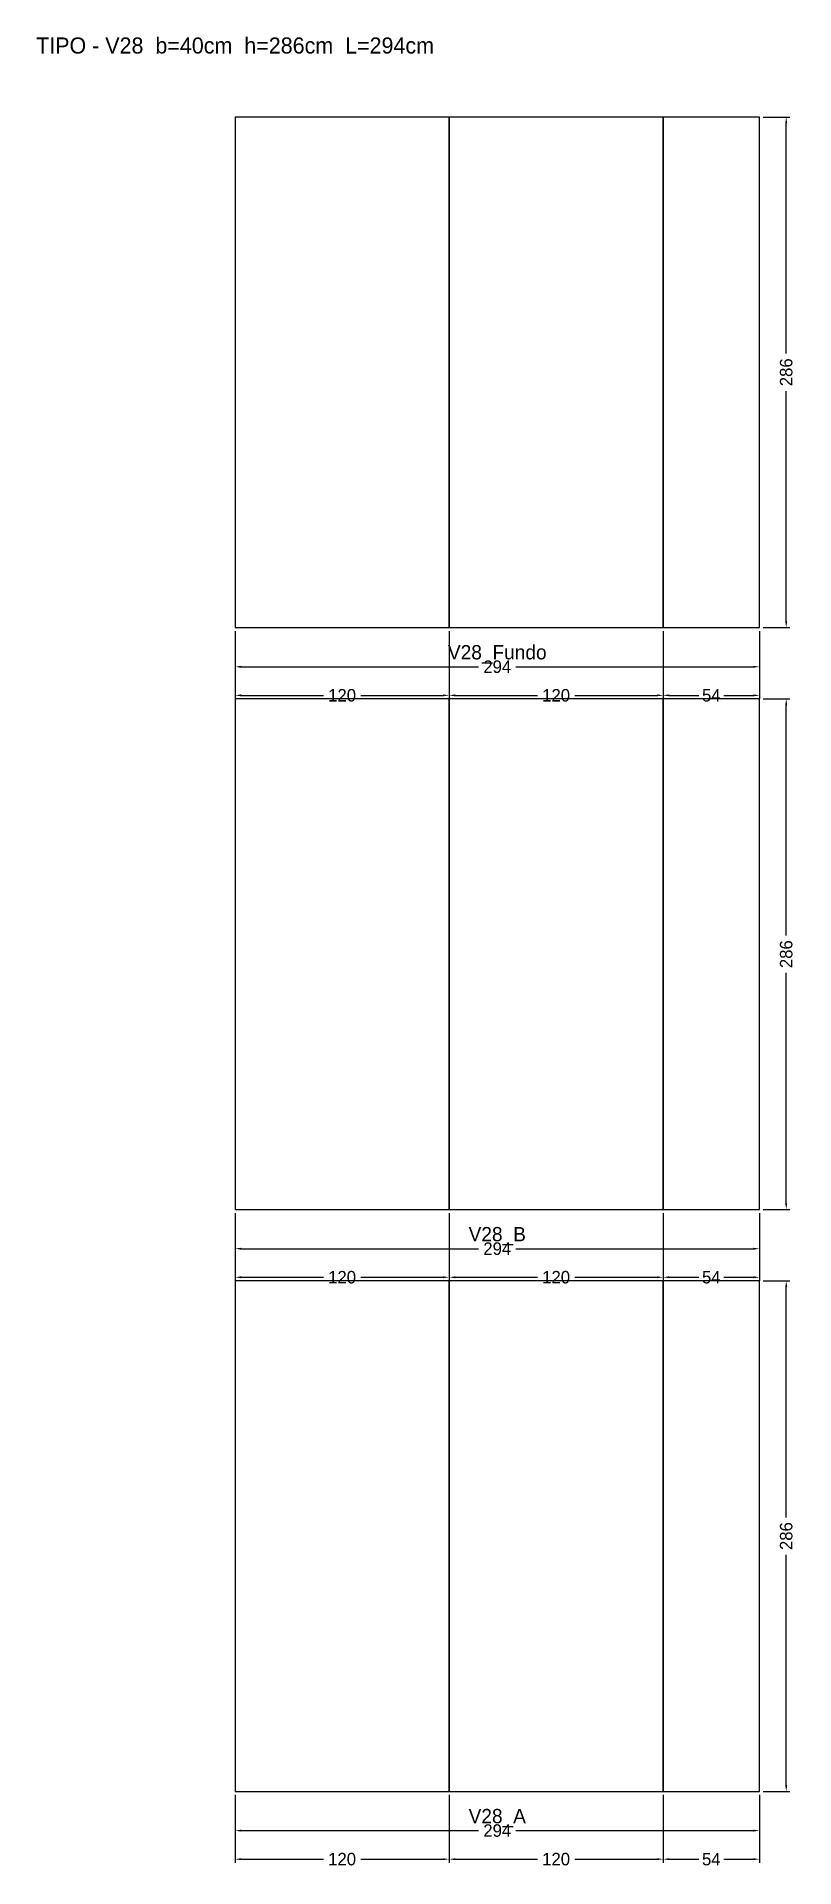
# Model space of a CAD drawing. Header units: metres. Extents: x -111 to 314, y -43 to 983.
import ezdxf

# ---------------------------------------------------------------- set-up
doc = ezdxf.new("R2010")
doc.units = ezdxf.units.M
for name, color, linetype in [('COTA', 3, 'Continuous'), ('NOMENCLATURA', 2, 'Continuous'), ('Paineis', 7, 'Continuous'), ('Texto Secao', 2, 'Continuous')]:
    doc.layers.add(name, color=color, linetype=linetype)
doc.dimstyles.new('COTA_VIG', dxfattribs={"dimtxt": 7, "dimasz": 3.5, "dimexe": 2, "dimexo": 2, "dimgap": 1.5, "dimtad": 1, "dimdec": 1, "dimcen": 2.5, "dimclrd": 3, "dimclre": 3, "dimclrt": 3, "dimazin": 3, "dimtfac": 1, "dimtmove": 0, "dimatfit": 3})

# ---------------------------------------------------------------- blocks, each defined once
blk = doc.blocks.new('_CLOSEDFILLED')
at = {"color": 0, "linetype": 'BYBLOCK'}
blk.add_solid([(-1, 0.16), (0, 0), (-1, -0.16)], dxfattribs=at)
blk = doc.blocks.new('*D1')
at = {"color": 3}
for p, q in [((0, -2), (0, -24)), ((294, -2), (294, -24)), ((3.5, -22), (136.5, -22)), ((157.5, -22), (290.5, -22))]:
    blk.add_line(p, q, dxfattribs=at)
at = {"layer": 'Defpoints'}
for p in [(0, 0), (294, 0), (0, -22)]:
    blk.add_point(p, dxfattribs=at)
at = {"layer": 'COTA', "color": 3, "xscale": 3.5, "yscale": 3.5, "rotation": 180}
blk.add_blockref('_CLOSEDFILLED', (0, -22), dxfattribs=at)
at = {"layer": 'COTA', "color": 3, "xscale": 3.5, "yscale": 3.5}
blk.add_blockref('_CLOSEDFILLED', (294, -22), dxfattribs=at)
at = {"layer": 'COTA', "color": 3, "insert": (147, -22), "char_height": 7, "attachment_point": 5}
blk.add_mtext('294', dxfattribs=at)
blk = doc.blocks.new('*D2')
at = {"color": 3}
for p, q in [((0, -2), (0, -40)), ((120, -2), (120, -40)), ((3.5, -38), (49.5, -38)), ((70.5, -38), (116.5, -38))]:
    blk.add_line(p, q, dxfattribs=at)
at = {"layer": 'Defpoints'}
for p in [(0, 0), (120, 0), (0, -38)]:
    blk.add_point(p, dxfattribs=at)
at = {"layer": 'COTA', "color": 3, "xscale": 3.5, "yscale": 3.5, "rotation": 180}
blk.add_blockref('_CLOSEDFILLED', (0, -38), dxfattribs=at)
at = {"layer": 'COTA', "color": 3, "xscale": 3.5, "yscale": 3.5}
blk.add_blockref('_CLOSEDFILLED', (120, -38), dxfattribs=at)
at = {"layer": 'COTA', "color": 3, "insert": (60, -38), "char_height": 7, "attachment_point": 5}
blk.add_mtext('120', dxfattribs=at)
blk = doc.blocks.new('*D3')
at = {"color": 3}
for p, q in [((120, -2), (120, -40)), ((240, -2), (240, -40)), ((123.5, -38), (169.5, -38)), ((190.5, -38), (236.5, -38))]:
    blk.add_line(p, q, dxfattribs=at)
at = {"layer": 'Defpoints'}
for p in [(120, 0), (240, 0), (120, -38)]:
    blk.add_point(p, dxfattribs=at)
at = {"layer": 'COTA', "color": 3, "xscale": 3.5, "yscale": 3.5, "rotation": 180}
blk.add_blockref('_CLOSEDFILLED', (120, -38), dxfattribs=at)
at = {"layer": 'COTA', "color": 3, "xscale": 3.5, "yscale": 3.5}
blk.add_blockref('_CLOSEDFILLED', (240, -38), dxfattribs=at)
at = {"layer": 'COTA', "color": 3, "insert": (180, -38), "char_height": 7, "attachment_point": 5}
blk.add_mtext('120', dxfattribs=at)
blk = doc.blocks.new('*D4')
at = {"color": 3}
for p, q in [((240, -2), (240, -40)), ((294, -2), (294, -40)), ((243.5, -38), (260, -38)), ((274, -38), (290.5, -38))]:
    blk.add_line(p, q, dxfattribs=at)
at = {"layer": 'Defpoints'}
for p in [(240, 0), (294, 0), (240, -38)]:
    blk.add_point(p, dxfattribs=at)
at = {"layer": 'COTA', "color": 3, "xscale": 3.5, "yscale": 3.5, "rotation": 180}
blk.add_blockref('_CLOSEDFILLED', (240, -38), dxfattribs=at)
at = {"layer": 'COTA', "color": 3, "xscale": 3.5, "yscale": 3.5}
blk.add_blockref('_CLOSEDFILLED', (294, -38), dxfattribs=at)
at = {"layer": 'COTA', "color": 3, "insert": (267, -38), "char_height": 7, "attachment_point": 5}
blk.add_mtext('54', dxfattribs=at)
blk = doc.blocks.new('*D5')
at = {"color": 3}
for p, q in [((296, 286), (311, 286)), ((309, 153.5), (309, 282.5)), ((309, 3.5), (309, 132.5)), ((296, 0), (311, 0))]:
    blk.add_line(p, q, dxfattribs=at)
at = {"layer": 'Defpoints'}
for p in [(294, 286), (294, 0), (309, 0)]:
    blk.add_point(p, dxfattribs=at)
at = {"layer": 'COTA', "color": 3, "xscale": 3.5, "yscale": 3.5}
for p, rotation in [((309, 286), 90), ((309, 0), 270)]:
    blk.add_blockref('_CLOSEDFILLED', p, dxfattribs=dict(at, rotation=rotation))
at = {"layer": 'COTA', "color": 3, "insert": (309, 143), "char_height": 7, "attachment_point": 5, "rotation": 90}
blk.add_mtext('286', dxfattribs=at)
blk = doc.blocks.new('*D6')
at = {"color": 3}
for p, q in [((0, 324), (0, 302)), ((294, 324), (294, 302)), ((3.5, 304), (136.5, 304)), ((157.5, 304), (290.5, 304))]:
    blk.add_line(p, q, dxfattribs=at)
at = {"layer": 'Defpoints'}
for p in [(0, 326), (294, 326), (0, 304)]:
    blk.add_point(p, dxfattribs=at)
at = {"layer": 'COTA', "color": 3, "xscale": 3.5, "yscale": 3.5, "rotation": 180}
blk.add_blockref('_CLOSEDFILLED', (0, 304), dxfattribs=at)
at = {"layer": 'COTA', "color": 3, "xscale": 3.5, "yscale": 3.5}
blk.add_blockref('_CLOSEDFILLED', (294, 304), dxfattribs=at)
at = {"layer": 'COTA', "color": 3, "insert": (147, 304), "char_height": 7, "attachment_point": 5}
blk.add_mtext('294', dxfattribs=at)
blk = doc.blocks.new('*D7')
at = {"color": 3}
for p, q in [((0, 324), (0, 286)), ((120, 324), (120, 286)), ((3.5, 288), (49.5, 288)), ((70.5, 288), (116.5, 288))]:
    blk.add_line(p, q, dxfattribs=at)
at = {"layer": 'Defpoints'}
for p in [(0, 326), (120, 326), (0, 288)]:
    blk.add_point(p, dxfattribs=at)
at = {"layer": 'COTA', "color": 3, "xscale": 3.5, "yscale": 3.5, "rotation": 180}
blk.add_blockref('_CLOSEDFILLED', (0, 288), dxfattribs=at)
at = {"layer": 'COTA', "color": 3, "xscale": 3.5, "yscale": 3.5}
blk.add_blockref('_CLOSEDFILLED', (120, 288), dxfattribs=at)
at = {"layer": 'COTA', "color": 3, "insert": (60, 288), "char_height": 7, "attachment_point": 5}
blk.add_mtext('120', dxfattribs=at)
blk = doc.blocks.new('*D8')
at = {"color": 3}
for p, q in [((120, 324), (120, 286)), ((240, 324), (240, 286)), ((123.5, 288), (169.5, 288)), ((190.5, 288), (236.5, 288))]:
    blk.add_line(p, q, dxfattribs=at)
at = {"layer": 'Defpoints'}
for p in [(120, 326), (240, 326), (120, 288)]:
    blk.add_point(p, dxfattribs=at)
at = {"layer": 'COTA', "color": 3, "xscale": 3.5, "yscale": 3.5, "rotation": 180}
blk.add_blockref('_CLOSEDFILLED', (120, 288), dxfattribs=at)
at = {"layer": 'COTA', "color": 3, "xscale": 3.5, "yscale": 3.5}
blk.add_blockref('_CLOSEDFILLED', (240, 288), dxfattribs=at)
at = {"layer": 'COTA', "color": 3, "insert": (180, 288), "char_height": 7, "attachment_point": 5}
blk.add_mtext('120', dxfattribs=at)
blk = doc.blocks.new('*D9')
at = {"color": 3}
for p, q in [((240, 324), (240, 286)), ((294, 324), (294, 286)), ((243.5, 288), (260, 288)), ((274, 288), (290.5, 288))]:
    blk.add_line(p, q, dxfattribs=at)
at = {"layer": 'Defpoints'}
for p in [(240, 326), (294, 326), (240, 288)]:
    blk.add_point(p, dxfattribs=at)
at = {"layer": 'COTA', "color": 3, "xscale": 3.5, "yscale": 3.5, "rotation": 180}
blk.add_blockref('_CLOSEDFILLED', (240, 288), dxfattribs=at)
at = {"layer": 'COTA', "color": 3, "xscale": 3.5, "yscale": 3.5}
blk.add_blockref('_CLOSEDFILLED', (294, 288), dxfattribs=at)
at = {"layer": 'COTA', "color": 3, "insert": (267, 288), "char_height": 7, "attachment_point": 5}
blk.add_mtext('54', dxfattribs=at)
blk = doc.blocks.new('*D10')
at = {"color": 3}
for p, q in [((296, 612), (311, 612)), ((309, 479.5), (309, 608.5)), ((309, 329.5), (309, 458.5)), ((296, 326), (311, 326))]:
    blk.add_line(p, q, dxfattribs=at)
at = {"layer": 'Defpoints'}
for p in [(294, 612), (294, 326), (309, 326)]:
    blk.add_point(p, dxfattribs=at)
at = {"layer": 'COTA', "color": 3, "xscale": 3.5, "yscale": 3.5}
for p, rotation in [((309, 612), 90), ((309, 326), 270)]:
    blk.add_blockref('_CLOSEDFILLED', p, dxfattribs=dict(at, rotation=rotation))
at = {"layer": 'COTA', "color": 3, "insert": (309, 469), "char_height": 7, "attachment_point": 5, "rotation": 90}
blk.add_mtext('286', dxfattribs=at)
blk = doc.blocks.new('*D11')
at = {"color": 3}
for p, q in [((0, 650), (0, 628)), ((294, 650), (294, 628)), ((3.5, 630), (136.5, 630)), ((157.5, 630), (290.5, 630))]:
    blk.add_line(p, q, dxfattribs=at)
at = {"layer": 'Defpoints'}
for p in [(0, 652), (294, 652), (0, 630)]:
    blk.add_point(p, dxfattribs=at)
at = {"layer": 'COTA', "color": 3, "xscale": 3.5, "yscale": 3.5, "rotation": 180}
blk.add_blockref('_CLOSEDFILLED', (0, 630), dxfattribs=at)
at = {"layer": 'COTA', "color": 3, "xscale": 3.5, "yscale": 3.5}
blk.add_blockref('_CLOSEDFILLED', (294, 630), dxfattribs=at)
at = {"layer": 'COTA', "color": 3, "insert": (147, 630), "char_height": 7, "attachment_point": 5}
blk.add_mtext('294', dxfattribs=at)
blk = doc.blocks.new('*D12')
at = {"color": 3}
for p, q in [((0, 650), (0, 612)), ((120, 650), (120, 612)), ((3.5, 614), (49.5, 614)), ((70.5, 614), (116.5, 614))]:
    blk.add_line(p, q, dxfattribs=at)
at = {"layer": 'Defpoints'}
for p in [(0, 652), (120, 652), (0, 614)]:
    blk.add_point(p, dxfattribs=at)
at = {"layer": 'COTA', "color": 3, "xscale": 3.5, "yscale": 3.5, "rotation": 180}
blk.add_blockref('_CLOSEDFILLED', (0, 614), dxfattribs=at)
at = {"layer": 'COTA', "color": 3, "xscale": 3.5, "yscale": 3.5}
blk.add_blockref('_CLOSEDFILLED', (120, 614), dxfattribs=at)
at = {"layer": 'COTA', "color": 3, "insert": (60, 614), "char_height": 7, "attachment_point": 5}
blk.add_mtext('120', dxfattribs=at)
blk = doc.blocks.new('*D13')
at = {"color": 3}
for p, q in [((120, 650), (120, 612)), ((240, 650), (240, 612)), ((123.5, 614), (169.5, 614)), ((190.5, 614), (236.5, 614))]:
    blk.add_line(p, q, dxfattribs=at)
at = {"layer": 'Defpoints'}
for p in [(120, 652), (240, 652), (120, 614)]:
    blk.add_point(p, dxfattribs=at)
at = {"layer": 'COTA', "color": 3, "xscale": 3.5, "yscale": 3.5, "rotation": 180}
blk.add_blockref('_CLOSEDFILLED', (120, 614), dxfattribs=at)
at = {"layer": 'COTA', "color": 3, "xscale": 3.5, "yscale": 3.5}
blk.add_blockref('_CLOSEDFILLED', (240, 614), dxfattribs=at)
at = {"layer": 'COTA', "color": 3, "insert": (180, 614), "char_height": 7, "attachment_point": 5}
blk.add_mtext('120', dxfattribs=at)
blk = doc.blocks.new('*D14')
at = {"color": 3}
for p, q in [((240, 650), (240, 612)), ((294, 650), (294, 612)), ((243.5, 614), (260, 614)), ((274, 614), (290.5, 614))]:
    blk.add_line(p, q, dxfattribs=at)
at = {"layer": 'Defpoints'}
for p in [(240, 652), (294, 652), (240, 614)]:
    blk.add_point(p, dxfattribs=at)
at = {"layer": 'COTA', "color": 3, "xscale": 3.5, "yscale": 3.5, "rotation": 180}
blk.add_blockref('_CLOSEDFILLED', (240, 614), dxfattribs=at)
at = {"layer": 'COTA', "color": 3, "xscale": 3.5, "yscale": 3.5}
blk.add_blockref('_CLOSEDFILLED', (294, 614), dxfattribs=at)
at = {"layer": 'COTA', "color": 3, "insert": (267, 614), "char_height": 7, "attachment_point": 5}
blk.add_mtext('54', dxfattribs=at)
blk = doc.blocks.new('*D15')
at = {"color": 3}
for p, q in [((296, 938), (311, 938)), ((309, 805.5), (309, 934.5)), ((309, 655.5), (309, 784.5)), ((296, 652), (311, 652))]:
    blk.add_line(p, q, dxfattribs=at)
at = {"layer": 'Defpoints'}
for p in [(294, 938), (294, 652), (309, 652)]:
    blk.add_point(p, dxfattribs=at)
at = {"layer": 'COTA', "color": 3, "xscale": 3.5, "yscale": 3.5}
for p, rotation in [((309, 938), 90), ((309, 652), 270)]:
    blk.add_blockref('_CLOSEDFILLED', p, dxfattribs=dict(at, rotation=rotation))
at = {"layer": 'COTA', "color": 3, "insert": (309, 795), "char_height": 7, "attachment_point": 5, "rotation": 90}
blk.add_mtext('286', dxfattribs=at)

msp = doc.modelspace()

# ---------------------------------------------------------------- linework, layer by layer
at = {"layer": 'Paineis'}
for points in [[(0, 652), (120, 652), (120, 938), (0, 938)], [(120, 652), (240, 652), (240, 938), (120, 938)], [(240, 652), (294, 652), (294, 938), (240, 938)], [(0, 326), (120, 326), (120, 612), (0, 612)], [(120, 326), (240, 326), (240, 612), (120, 612)], [(240, 326), (294, 326), (294, 612), (240, 612)], [(0, 0), (120, 0), (120, 286), (0, 286)], [(120, 0), (240, 0), (240, 286), (120, 286)], [(240, 0), (294, 0), (294, 286), (240, 286)]]:
    msp.add_lwpolyline(points, close=True, dxfattribs=at)

# ---------------------------------------------------------------- texts
at = {"layer": 'NOMENCLATURA', "insert": (0, 978), "char_height": 9, "width": 314, "attachment_point": 5}
msp.add_mtext('TIPO - V28  b=40cm  h=286cm  L=294cm', dxfattribs=at)
at = {"layer": 'Texto Secao', "char_height": 8, "width": 314, "attachment_point": 5}
for s, insert in [('V28_Fundo', (147, 637)), ('V28_B', (147, 311)), ('V28_A', (147, -15))]:
    msp.add_mtext(s, dxfattribs=dict(at, insert=insert))

# ---------------------------------------------------------------- dimensions: what is measured, and where the dimension line sits
at = {"layer": 'COTA'}
for base, p1, p2, picture, middle in [((309, 652), (294, 652), (294, 938), '*D15', (309, 795)), ((309, 326), (294, 326), (294, 612), '*D10', (309, 469)), ((309, 0), (294, 0), (294, 286), '*D5', (309, 143))]:
    dim = msp.add_linear_dim(base=base, p1=p1, p2=p2, angle=90, dimstyle='COTA_VIG', dxfattribs=at)
    dim.commit()
    dim.dimension.update_dxf_attribs({"geometry": picture, "text_midpoint": middle})
for base, p1, p2, picture, middle in [((0, 630), (0, 652), (294, 652), '*D11', (147, 630)), ((0, 614), (0, 652), (120, 652), '*D12', (60, 614)), ((120, 614), (120, 652), (240, 652), '*D13', (180, 614)), ((240, 614), (240, 652), (294, 652), '*D14', (267, 614)), ((0, 304), (0, 326), (294, 326), '*D6', (147, 304)), ((0, 288), (0, 326), (120, 326), '*D7', (60, 288)), ((120, 288), (120, 326), (240, 326), '*D8', (180, 288)), ((240, 288), (240, 326), (294, 326), '*D9', (267, 288)), ((0, -22), (0, 0), (294, 0), '*D1', (147, -22)), ((0, -38), (0, 0), (120, 0), '*D2', (60, -38)), ((120, -38), (120, 0), (240, 0), '*D3', (180, -38)), ((240, -38), (240, 0), (294, 0), '*D4', (267, -38))]:
    dim = msp.add_linear_dim(base=base, p1=p1, p2=p2, dimstyle='COTA_VIG', dxfattribs=at)
    dim.commit()
    dim.dimension.update_dxf_attribs({"geometry": picture, "text_midpoint": middle})

doc.saveas('drawing.dxf')
